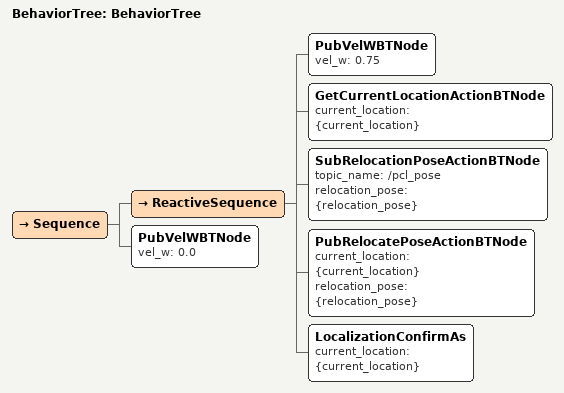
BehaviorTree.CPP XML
<?xml version="1.0" encoding="UTF-8"?>
<root BTCPP_format="4" main_tree_to_execute="BehaviorTree">
    <BehaviorTree ID="BehaviorTree">
        <Sequence>
            <ReactiveSequence>
                <PubVelWBTNode vel_w="0.75"/>
                        <GetCurrentLocationActionBTNode current_location="{current_location}" />
                        <SubRelocationPoseActionBTNode
                        topic_name="/pcl_pose"
                        relocation_pose="{relocation_pose}"/>
                        <PubRelocatePoseActionBTNode
                        current_location="{current_location}"
                        relocation_pose="{relocation_pose}"/>
                        <LocalizationConfirmAs current_location="{current_location}"/>
            </ReactiveSequence>
                <PubVelWBTNode vel_w="0.0"/>
            </Sequence>
    </BehaviorTree>
</root>
